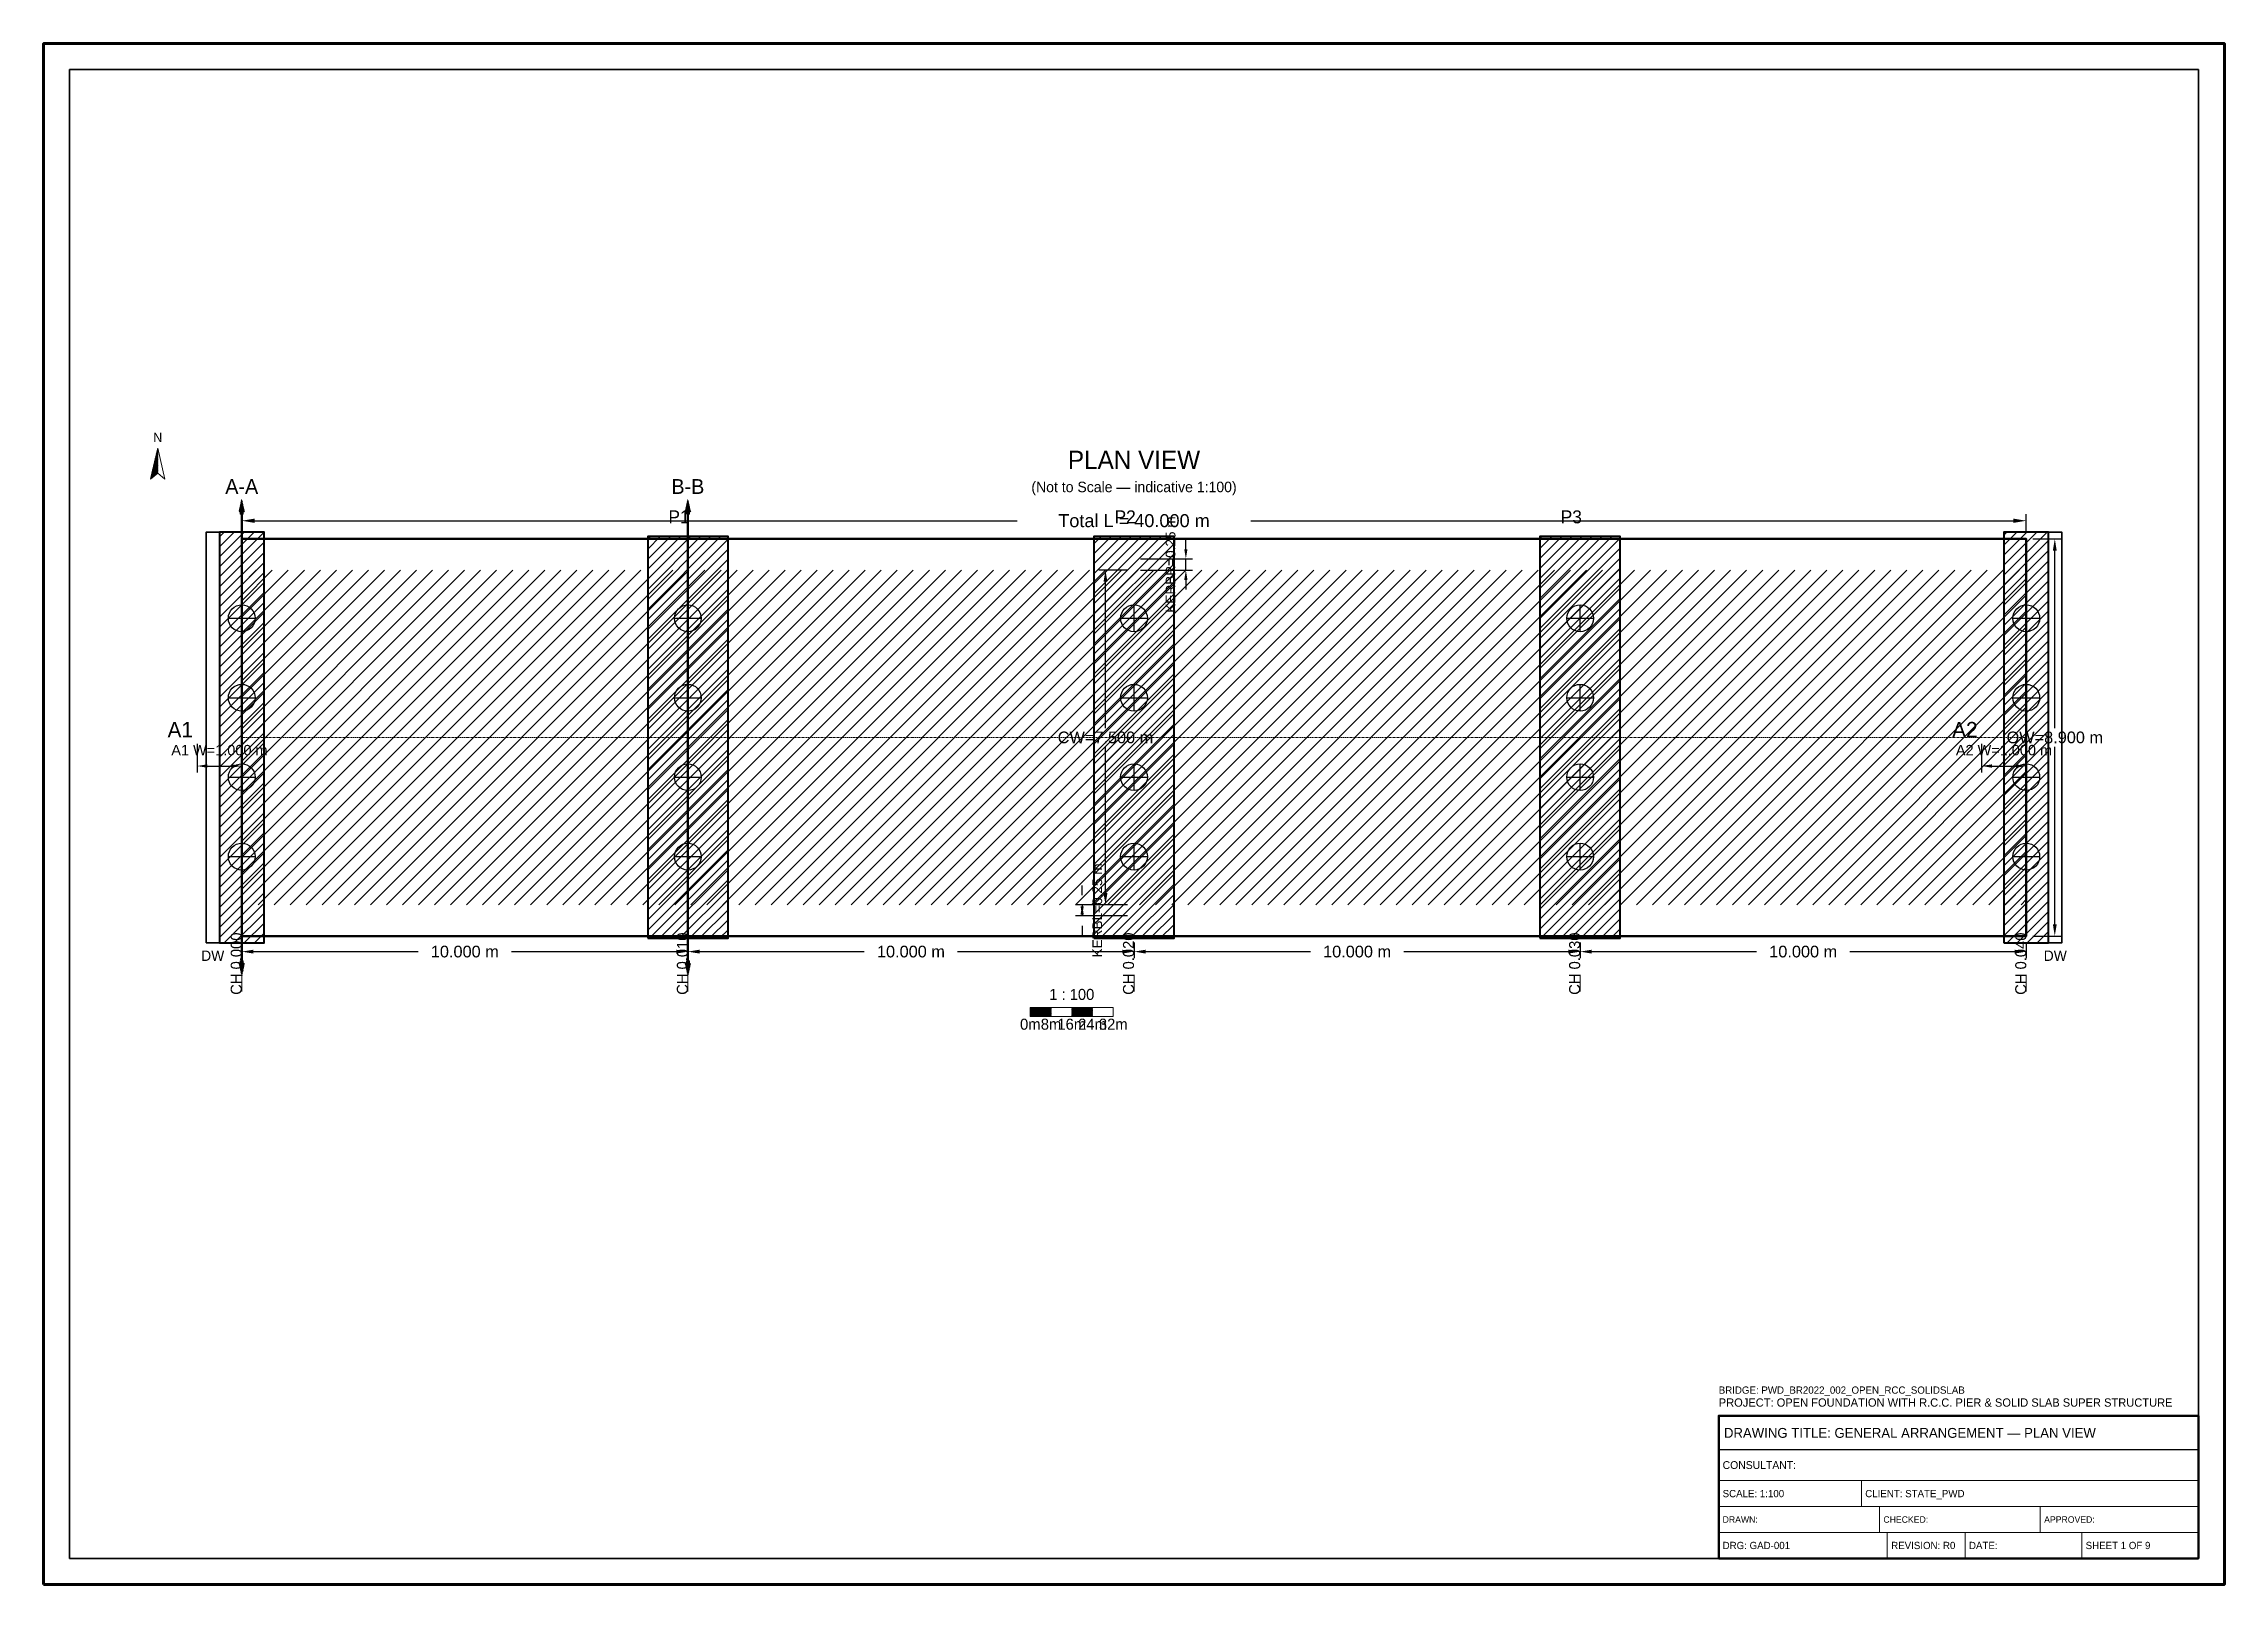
# Model space of a CAD drawing. Header units: metres. Extents: x 0 to 841, y 0 to 594.
import ezdxf
from ezdxf.enums import TextEntityAlignment as Align

# ---------------------------------------------------------------- set-up
doc = ezdxf.new("R2010")
doc.units = ezdxf.units.M
doc.linetypes.add('CENTER', pattern=[1.5, 0.75, -0.25, 0.25, -0.25])
doc.linetypes.add('DASHED', pattern=[0.5, 0.375, -0.125])
for name, color, linetype, lineweight in [('BORDER-INNER', 7, 'Continuous', 35), ('BORDER-OUTER', 7, 'Continuous', 70), ('CIVIL-CHAINAGE', 7, 'Continuous', 18), ('DIM-CHAINAGE', 3, 'Continuous', 18), ('DIM-LINEAR', 3, 'Continuous', 18), ('STRUC-CENTRE', 6, 'CENTER', 18), ('STRUC-HATCHING', 8, 'Continuous', 18), ('STRUC-OUTLINE', 1, 'Continuous', 50), ('STRUC-SECTION', 2, 'Continuous', 35), ('SUB-ABUT', 3, 'Continuous', 35), ('SUB-BEARING', 5, 'Continuous', 25), ('SUB-DIRT-WALL', 3, 'Continuous', 35), ('SUB-PIER', 2, 'Continuous', 35), ('SUPER-DECK', 2, 'Continuous', 50), ('SYM-NORTHARROW', 7, 'Continuous', 18), ('SYM-SCALE', 7, 'Continuous', 13), ('TEXT-GENERAL', 7, 'Continuous', 18), ('TEXT-HEADER', 7, 'Continuous', 25), ('TEXT-SPEC', 7, 'Continuous', 13), ('TEXT-TITLE', 7, 'Continuous', 25), ('TITLEBLK-BOX', 7, 'Continuous', 50), ('TITLEBLK-TEXT', 7, 'Continuous', 18)]:
    doc.layers.add(name, color=color, linetype=linetype, lineweight=lineweight)
doc.styles.add('BRIDGE_STD', font='Arial.ttf')
doc.dimstyles.new('pmb100', dxfattribs={"dimtxt": 2.5, "dimasz": 0.9375, "dimexe": 2.5, "dimexo": 2.5, "dimtad": 0, "dimtih": 1, "dimdec": 0, "dimtxsty": 'BRIDGE_STD', "dimcen": 2.5, "dimazin": 3, "dimtfac": 1, "dimtmove": 0, "dimatfit": 3})

msp = doc.modelspace()

# ---------------------------------------------------------------- hatches: boundary and pattern name
at = {"layer": 'STRUC-HATCHING'}
h = msp.add_hatch(dxfattribs=at)
h.set_pattern_fill('ANSI31', scale=1.3764)
h.paths.add_polyline_path([(76.4, 261.98125), (764.6, 261.98125), (764.6, 391.01875), (76.4, 391.01875)])
at = {"layer": 'STRUC-SECTION'}
h = msp.add_hatch(dxfattribs=at)
h.set_pattern_fill('SOLID')
h.paths.add_polyline_path([(75.35, 413.51225), (77.45, 413.51225), (76.4, 418.31225)])
h = msp.add_hatch(dxfattribs=at)
h.set_pattern_fill('SOLID')
h.paths.add_polyline_path([(247.4, 413.51225), (249.5, 413.51225), (248.45, 418.31225)])
h = msp.add_hatch(dxfattribs=at)
h.set_pattern_fill('SOLID')
h.paths.add_polyline_path([(75.35, 239.48775), (77.45, 239.48775), (76.4, 234.68775)])
h = msp.add_hatch(dxfattribs=at)
h.set_pattern_fill('SOLID')
h.paths.add_polyline_path([(247.4, 239.48775), (249.5, 239.48775), (248.45, 234.68775)])
at = {"layer": 'SUB-ABUT'}
h = msp.add_hatch(dxfattribs=at)
h.set_pattern_fill('ANSI31', scale=0.86025)
h.paths.add_polyline_path([(67.7975, 247.357), (85.0025, 247.357), (85.0025, 405.643), (67.7975, 405.643)])
h = msp.add_hatch(dxfattribs=at)
h.set_pattern_fill('ANSI31', scale=0.86025)
h.paths.add_polyline_path([(755.9975, 247.357), (773.2025, 247.357), (773.2025, 405.643), (755.9975, 405.643)])
at = {"layer": 'SUB-PIER'}
h = msp.add_hatch(dxfattribs=at)
h.set_pattern_fill('ANSI31', scale=0.86025)
h.paths.add_polyline_path([(232.9655, 249.0775), (263.9345, 249.0775), (263.9345, 403.9225), (232.9655, 403.9225)])
h = msp.add_hatch(dxfattribs=at)
h.set_pattern_fill('ANSI31', scale=0.86025)
h.paths.add_polyline_path([(405.0155, 249.0775), (435.9845, 249.0775), (435.9845, 403.9225), (405.0155, 403.9225)])
h = msp.add_hatch(dxfattribs=at)
h.set_pattern_fill('ANSI31', scale=0.86025)
h.paths.add_polyline_path([(577.0655, 249.0775), (608.0345, 249.0775), (608.0345, 403.9225), (577.0655, 403.9225)])
at = {"layer": 'SYM-NORTHARROW'}
h = msp.add_hatch(dxfattribs=at)
h.set_pattern_fill('SOLID')
h.paths.add_polyline_path([(44, 438.06225), (41.2, 426.06225), (44, 428.46225)])
at = {"layer": 'SYM-SCALE'}
h = msp.add_hatch(dxfattribs=at)
h.set_pattern_fill('SOLID')
h.paths.add_polyline_path([(380.5, 218.93775), (388.5, 218.93775), (388.5, 222.33775), (380.5, 222.33775)])
h = msp.add_hatch(dxfattribs=at)
h.set_pattern_fill('SOLID')
h.paths.add_polyline_path([(396.5, 218.93775), (404.5, 218.93775), (404.5, 222.33775), (396.5, 222.33775)])

# ---------------------------------------------------------------- linework, layer by layer
at = {"layer": 'BORDER-INNER'}
msp.add_lwpolyline([(10, 10), (831, 10), (831, 584), (10, 584), (10, 10)], dxfattribs=at)
at = {"layer": 'BORDER-OUTER'}
msp.add_lwpolyline([(0, 0), (841, 0), (841, 594), (0, 594), (0, 0)], dxfattribs=at)
at = {"layer": 'CIVIL-CHAINAGE'}
for p, q in [((76.4, 234.93775), (76.4, 228.56275)), ((248.45, 234.93775), (248.45, 228.56275)), ((420.5, 234.93775), (420.5, 228.56275)), ((592.55, 234.93775), (592.55, 228.56275)), ((764.6, 234.93775), (764.6, 228.56275))]:
    msp.add_line(p, q, dxfattribs=at)
at = {"layer": 'STRUC-CENTRE'}
msp.add_line((76.4, 326.5), (764.6, 326.5), dxfattribs=at)
at = {"layer": 'STRUC-OUTLINE', "lineweight": 50}
msp.add_lwpolyline([(76.4, 249.93775), (76.4, 403.06225), (764.6, 403.06225), (764.6, 249.93775), (76.4, 249.93775)], dxfattribs=at)
at = {"layer": 'STRUC-SECTION', "color": 1, "linetype": 'DASHED', "lineweight": 50}
for p, q in [((76.4, 413.06225), (76.4, 239.93775)), ((248.45, 413.06225), (248.45, 239.93775))]:
    msp.add_line(p, q, dxfattribs=at)
at = {"layer": 'STRUC-SECTION', "color": 1}
for points in [[(75.95, 412.61225), (76.85, 412.61225), (76.85, 413.51225), (75.95, 413.51225), (75.95, 412.61225)], [(248, 412.61225), (248.9, 412.61225), (248.9, 413.51225), (248, 413.51225), (248, 412.61225)], [(75.95, 239.48775), (76.85, 239.48775), (76.85, 240.38775), (75.95, 240.38775), (75.95, 239.48775)], [(248, 239.48775), (248.9, 239.48775), (248.9, 240.38775), (248, 240.38775), (248, 239.48775)]]:
    msp.add_lwpolyline(points, dxfattribs=at)
at = {"layer": 'SUB-ABUT', "lineweight": 40}
for points in [[(67.7975, 247.357), (85.0025, 247.357), (85.0025, 405.643), (67.7975, 405.643), (67.7975, 247.357)], [(755.9975, 247.357), (773.2025, 247.357), (773.2025, 405.643), (755.9975, 405.643), (755.9975, 247.357)]]:
    msp.add_lwpolyline(points, dxfattribs=at)
at = {"layer": 'SUB-BEARING'}
for p, q in [((71.2385, 372.43735), (81.5615, 372.43735)), ((76.4, 367.27585), (76.4, 377.59885)), ((243.2885, 372.43735), (253.6115, 372.43735)), ((248.45, 367.27585), (248.45, 377.59885)), ((415.3385, 372.43735), (425.6615, 372.43735)), ((420.5, 367.27585), (420.5, 377.59885)), ((587.3885, 372.43735), (597.7115, 372.43735)), ((592.55, 367.27585), (592.55, 377.59885)), ((759.4385, 372.43735), (769.7615, 372.43735)), ((764.6, 367.27585), (764.6, 377.59885)), ((76.4, 336.65095), (76.4, 346.97395)), ((248.45, 336.65095), (248.45, 346.97395)), ((420.5, 336.65095), (420.5, 346.97395)), ((592.55, 336.65095), (592.55, 346.97395)), ((764.6, 336.65095), (764.6, 346.97395)), ((71.2385, 341.81245), (81.5615, 341.81245)), ((243.2885, 341.81245), (253.6115, 341.81245)), ((415.3385, 341.81245), (425.6615, 341.81245)), ((587.3885, 341.81245), (597.7115, 341.81245)), ((759.4385, 341.81245), (769.7615, 341.81245)), ((71.2385, 311.18755), (81.5615, 311.18755)), ((76.4, 306.02605), (76.4, 316.34905)), ((243.2885, 311.18755), (253.6115, 311.18755)), ((248.45, 306.02605), (248.45, 316.34905)), ((415.3385, 311.18755), (425.6615, 311.18755)), ((420.5, 306.02605), (420.5, 316.34905)), ((587.3885, 311.18755), (597.7115, 311.18755)), ((592.55, 306.02605), (592.55, 316.34905)), ((759.4385, 311.18755), (769.7615, 311.18755)), ((764.6, 306.02605), (764.6, 316.34905)), ((71.2385, 280.56265), (81.5615, 280.56265)), ((76.4, 275.40115), (76.4, 285.72415)), ((243.2885, 280.56265), (253.6115, 280.56265)), ((248.45, 275.40115), (248.45, 285.72415)), ((415.3385, 280.56265), (425.6615, 280.56265)), ((420.5, 275.40115), (420.5, 285.72415)), ((587.3885, 280.56265), (597.7115, 280.56265)), ((592.55, 275.40115), (592.55, 285.72415)), ((759.4385, 280.56265), (769.7615, 280.56265)), ((764.6, 275.40115), (764.6, 285.72415))]:
    msp.add_line(p, q, dxfattribs=at)
for centre in [(76.4, 372.43735), (248.45, 372.43735), (420.5, 372.43735), (592.55, 372.43735), (764.6, 372.43735), (76.4, 341.81245), (248.45, 341.81245), (420.5, 341.81245), (592.55, 341.81245), (764.6, 341.81245), (76.4, 311.18755), (248.45, 311.18755), (420.5, 311.18755), (592.55, 311.18755), (764.6, 311.18755), (76.4, 280.56265), (248.45, 280.56265), (420.5, 280.56265), (592.55, 280.56265), (764.6, 280.56265)]:
    msp.add_circle(centre, 5.1615, dxfattribs=at)
at = {"layer": 'SUB-DIRT-WALL', "lineweight": 35}
for points in [[(62.636, 247.357), (67.7975, 247.357), (67.7975, 405.643), (62.636, 405.643), (62.636, 247.357)], [(773.2025, 247.357), (778.364, 247.357), (778.364, 405.643), (773.2025, 405.643), (773.2025, 247.357)]]:
    msp.add_lwpolyline(points, dxfattribs=at)
at = {"layer": 'SUB-PIER', "lineweight": 40}
for points in [[(232.9655, 249.0775), (263.9345, 249.0775), (263.9345, 403.9225), (232.9655, 403.9225), (232.9655, 249.0775)], [(405.0155, 249.0775), (435.9845, 249.0775), (435.9845, 403.9225), (405.0155, 403.9225), (405.0155, 249.0775)], [(577.0655, 249.0775), (608.0345, 249.0775), (608.0345, 403.9225), (577.0655, 403.9225), (577.0655, 249.0775)]]:
    msp.add_lwpolyline(points, dxfattribs=at)
at = {"layer": 'SUPER-DECK', "lineweight": 30}
msp.add_lwpolyline([(76.4, 249.93775), (76.4, 403.06225), (764.6, 403.06225), (764.6, 249.93775), (76.4, 249.93775)], dxfattribs=at)
at = {"layer": 'SYM-NORTHARROW'}
msp.add_lwpolyline([(44, 438.06225), (41.2, 426.06225), (44, 428.46225), (46.8, 426.06225), (44, 438.06225)], dxfattribs=at)
at = {"layer": 'SYM-SCALE'}
msp.add_lwpolyline([(380.5, 218.93775), (412.5, 218.93775), (412.5, 222.33775), (380.5, 222.33775), (380.5, 218.93775)], dxfattribs=at)
at = {"layer": 'TITLEBLK-BOX', "lineweight": 50}
msp.add_lwpolyline([(646, 10), (831, 10), (831, 65), (646, 65), (646, 10)], dxfattribs=at)
at = {"layer": 'TITLEBLK-BOX', "lineweight": 30}
msp.add_lwpolyline([(646, 52), (831, 52), (831, 65), (646, 65), (646, 52)], dxfattribs=at)
at = {"layer": 'TITLEBLK-BOX', "lineweight": 18}
for points in [[(646, 40), (831, 40), (831, 52), (646, 52), (646, 40)], [(646, 30), (701, 30), (701, 40), (646, 40), (646, 30)], [(701, 30), (831, 30), (831, 40), (701, 40), (701, 30)], [(646, 20), (708, 20), (708, 30), (646, 30), (646, 20)], [(708, 20), (770, 20), (770, 30), (708, 30), (708, 20)], [(770, 20), (831, 20), (831, 30), (770, 30), (770, 20)], [(646, 10), (711, 10), (711, 20), (646, 20), (646, 10)], [(711, 10), (741, 10), (741, 20), (711, 20), (711, 10)], [(741, 10), (786, 10), (786, 20), (741, 20), (741, 10)], [(786, 10), (831, 10), (831, 20), (786, 20), (786, 10)]]:
    msp.add_lwpolyline(points, dxfattribs=at)

# ---------------------------------------------------------------- texts
at = {"layer": 'DIM-CHAINAGE'}
for s, p in [('CH 0.000', (76.4, 227.28775)), ('CH 0.010', (248.45, 227.28775)), ('CH 0.020', (420.5, 227.28775)), ('CH 0.030', (592.55, 227.28775)), ('CH 0.040', (764.6, 227.28775))]:
    msp.add_text(s, height=4.25, rotation=90, dxfattribs=at).set_placement(p)
at = {"layer": 'SYM-NORTHARROW'}
msp.add_text('N', height=3.6, dxfattribs=at).set_placement((44, 440.46225), align=Align.CENTER)
at = {"layer": 'TEXT-GENERAL'}
for s, height, p in [('P1', 5, (240.95, 409.06225)), ('P2', 5, (413, 409.06225)), ('P3', 5, (585.05, 409.06225)), ('A1', 6, (47.7975, 326.5)), ('A2', 6, (735.9975, 326.5))]:
    msp.add_text(s, height=height, dxfattribs=at).set_placement(p)
for s, p in [('1 : 100', (396.5, 225.31275)), ('0m', (380.5, 213.83775)), ('8m', (388.5, 213.83775)), ('16m', (396.5, 213.83775)), ('24m', (404.5, 213.83775)), ('32m', (412.5, 213.83775))]:
    msp.add_text(s, height=4.25, dxfattribs=at).set_placement(p, align=Align.CENTER)
at = {"layer": 'TEXT-HEADER'}
msp.add_text('PLAN VIEW', height=7, dxfattribs=at).set_placement((420.5, 430.06225), align=Align.CENTER)
at = {"layer": 'TEXT-HEADER', "color": 1}
for s, p in [('A-A', (76.4, 420.41225)), ('B-B', (248.45, 420.41225))]:
    msp.add_text(s, height=5.7, dxfattribs=at).set_placement(p, align=Align.CENTER)
at = {"layer": 'TEXT-SPEC', "color": 8}
msp.add_text('(Not to Scale — indicative 1:100)', height=4.05, dxfattribs=at).set_placement((420.5, 421.06225), align=Align.CENTER)
at = {"layer": 'TEXT-SPEC'}
for p in [(65.21675, 240.357), (775.78325, 240.357)]:
    msp.add_text('DW', height=4, dxfattribs=at).set_placement(p, align=Align.CENTER)
at = {"layer": 'TEXT-TITLE'}
for s, height, p in [('PROJECT: OPEN FOUNDATION WITH R.C.C. PIER & SOLID SLAB SUPER STRUCTURE', 3.2, (646, 68.5)), ('DRAWING TITLE: GENERAL ARRANGEMENT — PLAN VIEW', 3.8, (648, 56.5))]:
    msp.add_text(s, height=height, dxfattribs=at).set_placement(p)
at = {"layer": 'TITLEBLK-TEXT'}
for s, height, p in [('BRIDGE: PWD_BR2022_002_OPEN_RCC_SOLIDSLAB', 2.8, (646, 73.5)), ('CONSULTANT: ', 3, (647.5, 44.5)), ('SCALE: 1:100', 2.8, (647.5, 33.6)), ('CLIENT: STATE_PWD', 2.8, (702.5, 33.6)), ('DRAWN: ', 2.5, (647.5, 23.75)), ('CHECKED: ', 2.5, (709.5, 23.75)), ('APPROVED: ', 2.5, (771.5, 23.75)), ('DRG: GAD-001', 2.8, (647.5, 13.6)), ('REVISION: R0', 2.8, (712.5, 13.6)), ('DATE: ', 2.8, (742.5, 13.6)), ('SHEET 1 OF 9', 2.8, (787.5, 13.6))]:
    msp.add_text(s, height=height, dxfattribs=at).set_placement(p)

# ---------------------------------------------------------------- dimensions: what is measured, and where the dimension line sits
at = {"layer": 'DIM-LINEAR'}
for base, p1, p2, text, override in [((76.4, 410.06225), (76.4, 403.06225), (764.6, 403.06225), 'Total L = 40.000 m', {"dimtxt": 5, "dimasz": 5, "dimgap": 2, "dimclrt": 3}), ((59.195, 315.5), (59.195, 326.5), (76.4, 326.5), 'A1 W=1.000 m', {"dimtxt": 4, "dimasz": 4, "dimgap": 1.6, "dimclrt": 3}), ((747.395, 315.5), (747.395, 326.5), (764.6, 326.5), 'A2 W=1.000 m', {"dimtxt": 4, "dimasz": 4, "dimgap": 1.6, "dimclrt": 3}), ((76.4, 243.93775), (76.4, 249.93775), (248.45, 249.93775), '10.000 m', {"dimtxt": 4.5, "dimasz": 4.5, "dimgap": 1.8, "dimclrt": 3}), ((248.45, 243.93775), (248.45, 249.93775), (420.5, 249.93775), '10.000 m', {"dimtxt": 4.5, "dimasz": 4.5, "dimgap": 1.8, "dimclrt": 3}), ((420.5, 243.93775), (420.5, 249.93775), (592.55, 249.93775), '10.000 m', {"dimtxt": 4.5, "dimasz": 4.5, "dimgap": 1.8, "dimclrt": 3}), ((592.55, 243.93775), (592.55, 249.93775), (764.6, 249.93775), '10.000 m', {"dimtxt": 4.5, "dimasz": 4.5, "dimgap": 1.8, "dimclrt": 3})]:
    msp.add_linear_dim(base=base, p1=p1, p2=p2, text=text, dimstyle='pmb100', override=override, dxfattribs=at).render()
for base, p1, p2, text, override in [((440.5, 391.01875), (420.5, 391.01875), (420.5, 395.32), 'KERBR=0.25 m', {"dimtxt": 3.75, "dimasz": 3.75, "dimgap": 1.5, "dimclrt": 3}), ((775.6, 249.93775), (764.6, 249.93775), (764.6, 403.06225), 'OW=8.900 m', {"dimtxt": 4.5, "dimasz": 4.5, "dimgap": 1.8, "dimclrt": 3}), ((409.5, 261.98125), (420.5, 261.98125), (420.5, 391.01875), 'CW=7.500 m', {"dimtxt": 4.5, "dimasz": 4.5, "dimgap": 1.8, "dimclrt": 3}), ((400.5, 261.98125), (420.5, 261.98125), (420.5, 257.68), 'KERBL=0.25 m', {"dimtxt": 3.75, "dimasz": 3.75, "dimgap": 1.5, "dimclrt": 3})]:
    msp.add_linear_dim(base=base, p1=p1, p2=p2, angle=90, text=text, dimstyle='pmb100', override=override, dxfattribs=at).render()

doc.saveas('drawing.dxf')
